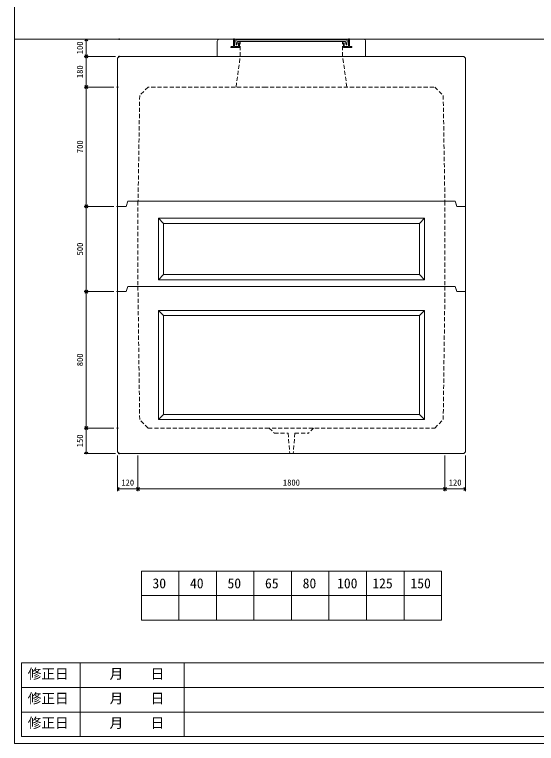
# Model space of a CAD drawing. Units: millimetres, scale not verified. Extents: x -9756 to 9756, y -4649 to 4648.
# Drawn here: x -2485 to 575, y -3902 to 373 of the extents above; entities that cross this region are included whole.
import ezdxf
from ezdxf.enums import TextEntityAlignment as Align

# ---------------------------------------------------------------- set-up
doc = ezdxf.new("R2010")
doc.units = ezdxf.units.MM
doc.header["$LTSCALE"] = 20
doc.header["$PDMODE"] = 32
doc.header["$PDSIZE"] = 4
doc.linetypes.add('DASHED1', pattern=[1.8, 1.2, -0.6])
for name, color, linetype, lineweight in [('0-0_0', 7, 'DASHED1', 5), ('0-2_waku', 7, 'Continuous', 18), ('0-3_gaikei', 7, 'Continuous', 18), ('0-4_kakure', 7, 'DASHED1', 5), ('0-5_sunpou', 7, 'Continuous', 5), ('0-8_uchigawa', 6, 'Continuous', 18), ('0-A_futa', 3, 'Continuous', 18), ('0-B_GL', 4, 'Continuous', 18), ('0-D_文字１', 7, 'Continuous', 18)]:
    doc.layers.add(name, color=color, linetype=linetype, lineweight=lineweight)
doc.layers.add('0-1_Defpoints', color=7, linetype='Continuous')
doc.styles.add('ＭＳ ゴシック', font='')
doc.styles.get('ＭＳ ゴシック').set_extended_font_data('MS Gothic')

# ---------------------------------------------------------------- blocks, each defined once
blk = doc.blocks.new('_Open90')
at = {"layer": '0-5_sunpou'}
blk.add_line((0, 0), (-1, 0), dxfattribs=at)
blk.add_lwpolyline([(-0.5, 0.5), (0, 0), (-0.5, -0.5)], dxfattribs=at)
blk = doc.blocks.new('D90')
at = {"layer": '0-1_Defpoints'}
for p in [(4038.18, 3708.65), (3854.85, 3008.65), (4038.18, 3008.65)]:
    blk.add_point(p, dxfattribs=at)
at = {"layer": '0-5_sunpou'}
for p, q in [((4016.18, 3708.65), (3841.85, 3708.65)), ((3854.85, 3690.65), (3854.85, 3026.65)), ((4016.18, 3008.65), (3841.85, 3008.65))]:
    blk.add_line(p, q, dxfattribs=at)
at = {"layer": '0-5_sunpou', "xscale": 18, "yscale": 18}
for p, rotation in [((3854.85, 3708.65), 90), ((3854.85, 3008.65), 270)]:
    blk.add_blockref('_Open90', p, dxfattribs=dict(at, rotation=rotation))
at = {"layer": '0-5_sunpou', "style": 'ＭＳ ゴシック'}
blk.add_text('700', height=36.66, rotation=90, dxfattribs=at).set_placement((3846.85, 3321.15), align=Align.BOTTOM_LEFT)
blk = doc.blocks.new('D91')
at = {"layer": '0-1_Defpoints'}
for p in [(4038.18, 2508.65), (3854.85, 1708.65), (4038.18, 1708.65)]:
    blk.add_point(p, dxfattribs=at)
at = {"layer": '0-5_sunpou'}
for p, q in [((4016.18, 2508.65), (3841.85, 2508.65)), ((3854.85, 2490.65), (3854.85, 1726.65)), ((4016.18, 1708.65), (3841.85, 1708.65))]:
    blk.add_line(p, q, dxfattribs=at)
at = {"layer": '0-5_sunpou', "xscale": 18, "yscale": 18}
for p, rotation in [((3854.85, 2508.65), 90), ((3854.85, 1708.65), 270)]:
    blk.add_blockref('_Open90', p, dxfattribs=dict(at, rotation=rotation))
at = {"layer": '0-5_sunpou', "style": 'ＭＳ ゴシック'}
blk.add_text('800', height=36.66, rotation=90, dxfattribs=at).set_placement((3846.85, 2071.15), align=Align.BOTTOM_LEFT)
blk = doc.blocks.new('D92')
at = {"layer": '0-1_Defpoints'}
for p in [(4038.18, 1708.65), (3854.85, 1558.65), (4048.18, 1558.65)]:
    blk.add_point(p, dxfattribs=at)
at = {"layer": '0-5_sunpou'}
for p, q in [((4016.18, 1708.65), (3841.85, 1708.65)), ((3854.85, 1690.65), (3854.85, 1576.65)), ((4026.18, 1558.65), (3841.85, 1558.65))]:
    blk.add_line(p, q, dxfattribs=at)
at = {"layer": '0-5_sunpou', "xscale": 18, "yscale": 18}
for p, rotation in [((3854.85, 1708.65), 90), ((3854.85, 1558.65), 270)]:
    blk.add_blockref('_Open90', p, dxfattribs=dict(at, rotation=rotation))
at = {"layer": '0-5_sunpou', "style": 'ＭＳ ゴシック'}
blk.add_text('150', height=36.66, rotation=90, dxfattribs=at).set_placement((3846.85, 1596.15), align=Align.BOTTOM_LEFT)
blk = doc.blocks.new('D93')
at = {"layer": '0-1_Defpoints'}
for p in [(4038.18, 3008.65), (3854.85, 2508.65), (4038.18, 2508.65)]:
    blk.add_point(p, dxfattribs=at)
at = {"layer": '0-5_sunpou'}
for p, q in [((4016.18, 3008.65), (3841.85, 3008.65)), ((3854.85, 2990.65), (3854.85, 2526.65)), ((4016.18, 2508.65), (3841.85, 2508.65))]:
    blk.add_line(p, q, dxfattribs=at)
at = {"layer": '0-5_sunpou', "xscale": 18, "yscale": 18}
for p, rotation in [((3854.85, 3008.65), 90), ((3854.85, 2508.65), 270)]:
    blk.add_blockref('_Open90', p, dxfattribs=dict(at, rotation=rotation))
at = {"layer": '0-5_sunpou', "style": 'ＭＳ ゴシック'}
blk.add_text('500', height=36.66, rotation=90, dxfattribs=at).set_placement((3846.85, 2721.15), align=Align.BOTTOM_LEFT)
blk = doc.blocks.new('D94')
at = {"layer": '0-1_Defpoints'}
for p in [(4048.18, 3988.65), (3854.85, 3888.65), (4048.18, 3888.65)]:
    blk.add_point(p, dxfattribs=at)
at = {"layer": '0-5_sunpou'}
for p, q in [((4026.18, 3988.65), (3841.85, 3988.65)), ((3854.85, 3970.65), (3854.85, 3906.65)), ((4026.18, 3888.65), (3841.85, 3888.65))]:
    blk.add_line(p, q, dxfattribs=at)
at = {"layer": '0-5_sunpou', "xscale": 18, "yscale": 18}
for p, rotation in [((3854.85, 3988.65), 90), ((3854.85, 3888.65), 270)]:
    blk.add_blockref('_Open90', p, dxfattribs=dict(at, rotation=rotation))
at = {"layer": '0-5_sunpou', "style": 'ＭＳ ゴシック'}
blk.add_text('100', height=36.66, rotation=90, dxfattribs=at).set_placement((3846.85, 3901.15), align=Align.BOTTOM_LEFT)
blk = doc.blocks.new('D95')
at = {"layer": '0-1_Defpoints'}
for p in [(4048.18, 3888.65), (3854.85, 3708.65), (4038.18, 3708.65)]:
    blk.add_point(p, dxfattribs=at)
at = {"layer": '0-5_sunpou'}
for p, q in [((4026.18, 3888.65), (3841.85, 3888.65)), ((3854.85, 3870.65), (3854.85, 3726.65)), ((4016.18, 3708.65), (3841.85, 3708.65))]:
    blk.add_line(p, q, dxfattribs=at)
at = {"layer": '0-5_sunpou', "xscale": 18, "yscale": 18}
for p, rotation in [((3854.85, 3888.65), 90), ((3854.85, 3708.65), 270)]:
    blk.add_blockref('_Open90', p, dxfattribs=dict(at, rotation=rotation))
at = {"layer": '0-5_sunpou', "style": 'ＭＳ ゴシック'}
blk.add_text('180', height=36.66, rotation=90, dxfattribs=at).set_placement((3846.85, 3761.15), align=Align.BOTTOM_LEFT)
blk = doc.blocks.new('_Open90_44')
at = {"layer": '0-5_sunpou'}
blk.add_line((0, 0), (-1, 0), dxfattribs=at)
blk.add_lwpolyline([(-0.5, 0.5), (0, 0), (-0.5, -0.5)], dxfattribs=at)
blk = doc.blocks.new('120')
at = {"layer": '0-5_sunpou'}
for p, q in [((-80, 163.97), (-80, -44.26)), ((40, 163.97), (40, -44.26)), ((40, 163.97), (40, -44.26)), ((-62, -31.26), (22, -31.26))]:
    blk.add_line(p, q, dxfattribs=at)
blk.add_point((40, -31.26), dxfattribs=at)
at = {"layer": '0-5_sunpou', "xscale": 18, "yscale": 18, "rotation": 180}
blk.add_blockref('_Open90_44', (-80, -31.26), dxfattribs=at)
at = {"layer": '0-5_sunpou', "xscale": 18, "yscale": 18}
blk.add_blockref('_Open90_44', (40, -31.26), dxfattribs=at)
at = {"layer": '0-5_sunpou', "style": 'ＭＳ ゴシック'}
blk.add_text('120', height=36.66, dxfattribs=at).set_placement((-57.5, -23.26), align=Align.BOTTOM_LEFT)
blk = doc.blocks.new('180')
at = {"layer": '0-5_sunpou'}
for p, q in [((450, 171.45), (450, -36.78)), ((450, 171.45), (450, -36.78)), ((-1332, -23.78), (432, -23.78))]:
    blk.add_line(p, q, dxfattribs=at)
blk.add_point((450, -23.78), dxfattribs=at)
at = {"layer": '0-5_sunpou', "xscale": 18, "yscale": 18, "rotation": 180}
blk.add_blockref('_Open90_44', (-1350, -23.78), dxfattribs=at)
at = {"layer": '0-5_sunpou', "xscale": 18, "yscale": 18}
blk.add_blockref('_Open90_44', (450, -23.78), dxfattribs=at)
at = {"layer": '0-5_sunpou', "style": 'ＭＳ ゴシック'}
blk.add_text('1800', height=36.66, dxfattribs=at).set_placement((-500, -15.78), align=Align.BOTTOM_LEFT)
blk = doc.blocks.new('120120')
at = {"layer": '0-5_sunpou'}
for p, q in [((40, 178.71), (40, -29.52)), ((-62, -16.52), (22, -16.52))]:
    blk.add_line(p, q, dxfattribs=at)
blk.add_point((40, -16.52), dxfattribs=at)
at = {"layer": '0-5_sunpou', "xscale": 18, "yscale": 18, "rotation": 180}
blk.add_blockref('_Open90_44', (-80, -16.52), dxfattribs=at)
at = {"layer": '0-5_sunpou', "xscale": 18, "yscale": 18}
blk.add_blockref('_Open90_44', (40, -16.52), dxfattribs=at)
at = {"layer": '0-5_sunpou', "style": 'ＭＳ ゴシック'}
blk.add_text('120', height=36.66, dxfattribs=at).set_placement((-57.5, -8.52), align=Align.BOTTOM_LEFT)

msp = doc.modelspace()

# ---------------------------------------------------------------- linework, layer by layer
at = {"layer": '0-0_0'}
for p, q in [((-991.39, -2051.63), (-961.39, -2081.63)), ((-731.39, -2051.63), (-761.39, -2081.63)), ((-961.39, -2081.63), (-881.39, -2081.63)), ((-881.39, -2081.63), (-871.39, -2201.63)), ((-841.39, -2081.63), (-851.39, -2201.63)), ((-841.39, -2081.63), (-761.39, -2081.63))]:
    msp.add_line(p, q, dxfattribs=at)
at = {"layer": '0-2_waku'}
for p, q in [((-2485.14, 4648.37), (-2485.14, -3901.63)), ((-1741.39, -2890.63), (-1741.39, -3178.63)), ((-1741.39, -2890.63), (-1741.39, -3178.63)), ((-1741.39, -2890.63), (-1741.39, -3178.63)), ((-1741.39, -2890.63), (-1741.39, -3178.63)), ((-1741.39, -2890.63), (18.61, -2890.63)), ((-1521.39, -2890.63), (-1521.39, -3178.63)), ((-1301.39, -2890.63), (-1301.39, -3178.63)), ((-1301.39, -2890.63), (-1301.39, -3178.63)), ((-1081.39, -2890.63), (-1081.39, -3178.63)), ((-861.39, -2890.63), (-861.39, -3178.63)), ((-641.39, -2890.63), (-641.39, -3178.63)), ((-421.39, -2890.63), (-421.39, -3178.63)), ((-201.39, -2890.63), (-201.39, -3178.63)), ((18.61, -2890.63), (18.61, -3178.63)), ((-1741.39, -3034.63), (18.61, -3034.63)), ((-1741.39, -3178.63), (18.61, -3178.63)), ((-1741.39, -3178.63), (18.61, -3178.63)), ((-2445.14, -3429.63), (1034.86, -3429.63)), ((-2445.14, -3429.63), (1610.86, -3429.63)), ((-2100.14, -3429.63), (-2100.14, -3861.63)), ((-1490.14, -3429.63), (-1490.14, -3861.63)), ((-1490.14, -3429.63), (-1490.14, -3861.63)), ((-2445.14, -3573.63), (1034.86, -3573.63)), ((-2445.14, -3573.63), (1610.86, -3573.63)), ((-2445.14, -3717.63), (1034.86, -3717.63)), ((-2445.14, -3861.63), (1610.86, -3861.63)), ((-2485.14, -3901.63), (5674.86, -3901.63)), ((-2485.14, -3901.63), (9754.86, -3901.63))]:
    msp.add_line(p, q, dxfattribs=at)
msp.add_lwpolyline([(-2445.14, -3429.63), (-2445.14, -3861.63), (1034.86, -3861.63)], dxfattribs=at)
at = {"layer": '0-3_gaikei'}
for p, q in [((-1296.39, 128.37), (-1296.39, 218.37)), ((-1286.39, 228.37), (-1201.39, 228.37)), ((-521.39, 228.37), (-436.39, 228.37)), ((-426.39, 128.37), (-426.39, 218.37)), ((-1296.39, 128.37), (-1186.39, 128.37)), ((-1261.39, 128.37), (-461.39, 128.37)), ((-426.39, 128.37), (-536.39, 128.37)), ((-156.39, 128.37), (148.61, 128.37)), ((148.61, 128.37), (158.61, 118.37)), ((-1881.39, 118.37), (-1881.39, -751.63)), ((158.61, -751.63), (158.61, 118.37)), ((98.61, -721.63), (108.61, -751.63)), ((-1881.39, -751.63), (-1881.39, -1251.63)), ((-1831.39, -751.63), (-1881.39, -751.63)), ((103.61, -736.63), (108.61, -751.63)), ((158.61, -751.63), (108.61, -751.63)), ((158.61, -751.63), (158.61, -1251.63)), ((98.61, -1221.63), (108.61, -1251.63)), ((103.61, -1236.63), (108.61, -1251.63)), ((-1831.39, -1251.63), (-1881.39, -1251.63)), ((158.61, -1251.63), (108.61, -1251.63)), ((158.61, -2191.63), (158.61, -1251.63)), ((-1871.39, -2201.63), (148.61, -2201.63)), ((158.61, -2191.63), (148.61, -2201.63))]:
    msp.add_line(p, q, dxfattribs=at)
for points in [[(-151.39, 128.37), (-1871.39, 128.37), (-1881.39, 118.37)], [(-1831.39, -751.63), (-1821.39, -721.63), (98.61, -721.63)], [(-1831.39, -1251.63), (-1821.39, -1221.63), (98.61, -1221.63)], [(-1881.39, -1251.63), (-1881.39, -2191.63), (-1871.39, -2201.63)]]:
    msp.add_lwpolyline(points, dxfattribs=at)
for centre, radius, start, end in [((-1286.97, 218.95), 9.44, 86.47383, 183.52617), ((-436.06, 218.7), 9.68, 358.04251, 91.95749), ((-436.39, 218.37), 10, 0, 10)]:
    msp.add_arc(centre, radius, start, end, dxfattribs=at)
at = {"layer": '0-4_kakure'}
for p, q in [((-1161.39, 128.37), (-1161.39, 214.87)), ((-561.39, 128.37), (-561.39, 214.87)), ((-561.39, 128.37), (-561.39, 212.87)), ((-1186.39, -51.63), (-1161.39, 128.37)), ((-536.39, -51.63), (-561.39, 128.37)), ((-26.39, -51.63), (-1011.39, -51.63)), ((-21.39, -51.63), (28.61, -101.63)), ((-1751.39, -101.63), (-1761.15, -721.63)), ((-1751.39, -101.63), (-1761.15, -721.63)), ((28.61, -101.63), (38.38, -721.63)), ((28.61, -101.63), (38.38, -721.63)), ((-1761.39, -721.63), (-1761.39, -1221.63)), ((38.62, -721.63), (38.31, -1221.63)), ((-1751.39, -2001.63), (-1761.79, -1221.63)), ((28.61, -2001.63), (38.81, -1221.63)), ((-1701.39, -2051.63), (-1751.39, -2001.63)), ((-1701.39, -2051.63), (-1011.39, -2051.63))]:
    msp.add_line(p, q, dxfattribs=at)
for points in [[(-1011.39, -51.63), (-1701.39, -51.63), (-1751.39, -101.63)], [(-1011.39, -2051.63), (-21.39, -2051.63), (28.61, -2001.63)]]:
    msp.add_lwpolyline(points, dxfattribs=at)
at = {"layer": '0-8_uchigawa'}
for p, q in [((-1641.39, -821.63), (-841.39, -821.63)), ((-1641.39, -821.63), (-1641.39, -1181.63)), ((-1641.39, -821.63), (-1611.39, -851.63)), ((-1611.39, -851.63), (-841.39, -851.63)), ((-1611.39, -851.63), (-1611.39, -1151.63)), ((-841.39, -821.63), (-81.39, -821.63)), ((-841.39, -851.63), (-111.39, -851.63)), ((-111.39, -851.63), (-81.39, -821.63)), ((-111.39, -851.63), (-111.39, -1151.63)), ((-81.39, -821.63), (-81.39, -1181.63)), ((-1641.39, -1181.63), (-1611.39, -1151.63)), ((-111.39, -1151.63), (-1611.39, -1151.63)), ((-111.39, -1151.63), (-81.39, -1181.63)), ((-81.39, -1181.63), (-1641.39, -1181.63)), ((-1641.39, -1361.63), (-1641.39, -2001.63)), ((-1641.39, -1361.63), (-81.39, -1361.63)), ((-1641.39, -1361.63), (-81.39, -1361.63)), ((-1641.39, -1361.63), (-1611.39, -1391.63)), ((-81.39, -1361.63), (-111.39, -1391.63)), ((-81.39, -2001.63), (-81.39, -1361.63)), ((-1611.39, -1391.63), (-1611.39, -1971.63)), ((-1611.39, -1391.63), (-111.39, -1391.63)), ((-111.39, -1971.63), (-111.39, -1391.63)), ((-1641.39, -2001.63), (-1611.39, -1971.63)), ((-1641.39, -2001.63), (-81.39, -2001.63)), ((-1611.39, -1971.63), (-111.39, -1971.63)), ((-1600.89, -1971.63), (-861.39, -1971.63)), ((-861.39, -1971.63), (-121.89, -1971.63)), ((-81.39, -2001.63), (-111.39, -1971.63))]:
    msp.add_line(p, q, dxfattribs=at)
at = {"layer": '0-A_futa'}
for p, q in [((-1201.39, 228.37), (-1201.39, 185.37)), ((-1199.39, 230.37), (-1196.39, 230.37)), ((-1196.39, 230.37), (-1196.39, 185.37)), ((-1188.58, 225.87), (-534.25, 225.87)), ((-1188.58, 225.87), (-1186.09, 195.87)), ((-1178.06, 214.87), (-1182.38, 195.87)), ((-1178.06, 214.87), (-544.72, 214.87)), ((-544.72, 214.87), (-540.4, 195.87)), ((-534.25, 225.87), (-536.5, 195.87)), ((-526.39, 230.37), (-526.39, 185.37)), ((-526.39, 230.37), (-523.39, 230.37)), ((-521.39, 228.37), (-521.39, 185.37)), ((-1216.39, 183.37), (-1216.39, 182.37)), ((-1214.39, 185.37), (-1201.39, 185.37)), ((-1166.39, 180.37), (-1214.39, 180.37)), ((-1196.39, 185.37), (-1171.39, 185.37)), ((-1186.09, 195.87), (-1182.38, 195.87)), ((-1171.39, 205.37), (-1171.39, 185.37)), ((-1169.39, 207.37), (-1168.39, 207.37)), ((-1166.39, 205.37), (-1166.39, 180.37)), ((-556.39, 205.37), (-556.39, 180.37)), ((-556.39, 180.37), (-508.39, 180.37)), ((-553.39, 207.37), (-554.39, 207.37)), ((-551.39, 205.37), (-551.39, 185.37)), ((-526.39, 185.37), (-551.39, 185.37)), ((-536.5, 195.87), (-540.4, 195.87)), ((-508.39, 185.37), (-521.39, 185.37)), ((-506.39, 183.37), (-506.39, 182.37))]:
    msp.add_line(p, q, dxfattribs=at)
for centre, start, end in [((-1199.39, 228.37), 90, 180), ((-523.39, 228.37), 0, 90), ((-1214.39, 183.37), 90, 180), ((-1214.39, 182.37), 180, 270), ((-1169.39, 205.37), 90, 180), ((-1168.39, 205.37), 0, 90), ((-554.39, 205.37), 90, 180), ((-553.39, 205.37), 0, 90), ((-508.39, 183.37), 0, 90), ((-508.39, 182.37), 270, 0)]:
    msp.add_arc(centre, 2, start, end, dxfattribs=at)
at = {"layer": '0-B_GL'}
msp.add_line((-2483.91, 228.37), (9756.09, 228.37), dxfattribs=at)

# ---------------------------------------------------------------- block references
at = {"layer": '0-5_sunpou'}
for name, p in [('D94', (-5919.57, -3760.29)), ('D95', (-5919.57, -3760.29)), ('D90', (-5919.57, -3760.29)), ('D93', (-5919.57, -3760.29)), ('D91', (-5919.57, -3760.29)), ('D92', (-5919.57, -3760.29)), ('120', (-1801.39, -2377.6)), ('180', (-411.39, -2385.08)), ('120120', (118.61, -2392.34))]:
    msp.add_blockref(name, p, dxfattribs=at)

# ---------------------------------------------------------------- texts
at = {"layer": '0-D_文字１', "style": 'ＭＳ ゴシック'}
for s, p in [('30', (-1676.52, -3009.55)), ('40', (-1456.52, -3009.55)), ('50', (-1236.52, -3009.55)), ('65', (-1016.52, -3009.55)), ('80', (-795.7, -3009.55)), ('100', (-593.96, -3009.55)), ('125', (-387.18, -3009.55)), ('150', (-163.65, -3009.55)), ('修正日', (-2407.84, -3540.22)), ('\u3000\u3000月\u3000\u3000日', (-2087.54, -3540.22)), ('修正日', (-2407.84, -3684.22)), ('\u3000\u3000月\u3000\u3000日', (-2087.54, -3684.22)), ('修正日', (-2407.84, -3828.22)), ('\u3000\u3000月\u3000\u3000日', (-2087.54, -3828.22))]:
    msp.add_text(s, height=58.65, dxfattribs=at).set_placement(p, align=Align.BOTTOM_LEFT)

doc.saveas('drawing.dxf')
